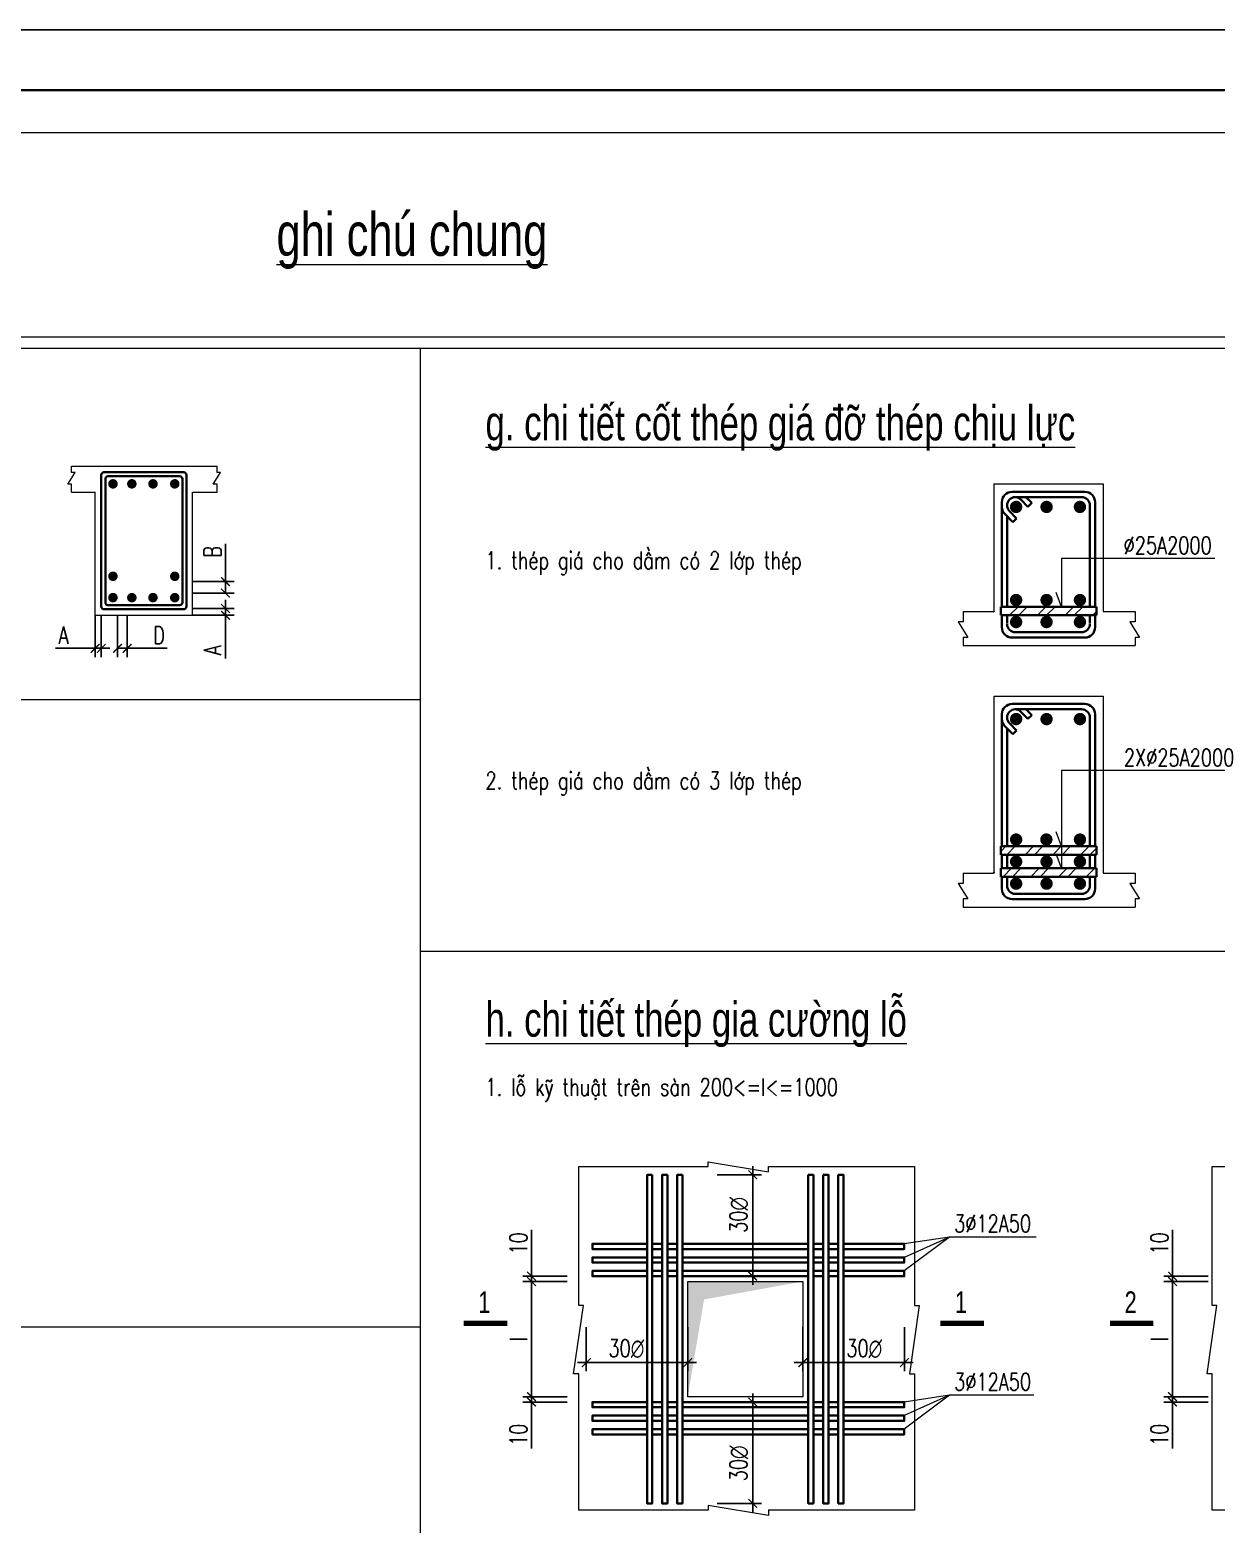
# Model space of a CAD drawing. Extents: x -1855204 to -1466800, y -1308584 to -996495.
# Drawn here: x -1677727 to -1664053, y -1034873 to -1017655 of the extents above; entities that cross this region are included whole.
import ezdxf
from ezdxf.enums import TextEntityAlignment as Align

# ---------------------------------------------------------------- set-up
doc = ezdxf.new("R2010")
doc.units = 0
doc.header["$LTSCALE"] = 150
doc.header["$PDMODE"] = 35
doc.layers.get('Defpoints').update_dxf_attribs({"lineweight": 18})
for name, color, linetype, lineweight in [('05.Text', 253, 'Continuous', 18), ('11.Khung bo', 32, 'Continuous', 50), ('12.Khung', 36, 'Continuous', 25), ('LS-DIM', 251, 'Continuous', 13), ('LS-HATCH', 147, 'Continuous', 9), ('LS-TEXT', 60, 'Continuous', 20), ('LS-THAY', 7, 'Continuous', 20), ('LS-THEP', 3, 'Continuous', 35)]:
    doc.layers.add(name, color=color, linetype=linetype, lineweight=lineweight)
doc.layers.add('DIM', color=1, linetype='Continuous')
doc.styles.add('KCVN-LEADER', font='vnromadi.shx', dxfattribs={"width": 0.7, "height": 4})
doc.styles.add('vnsimpli', font='vnsimli.shx', dxfattribs={"width": 0.75})
doc.dimstyles.new('D100(200)', dxfattribs={"dimtxt": 200, "dimasz": 100, "dimexe": 100, "dimexo": 0, "dimgap": 50, "dimtad": 1, "dimdec": 0, "dimdsep": 46, "dimtxsty": 'vnsimpli', "dimblk": 'ARCHTICK', "dimcen": 1, "dimdle": 100, "dimclrd": 256, "dimclre": 256, "dimclrt": 60, "dimadec": 0, "dimazin": 0, "dimtfac": 1, "dimtdec": 0, "dimtmove": 0, "dimatfit": 3, "dimfxl": 1, "dimarcsym": 0})
pattern_1 = [(45, (-655228.4, 2393702.96), (-159.803483, 159.803483), []), (45, (-655121.87, 2393702.96), (-159.803483, 159.803483), [])]

# ---------------------------------------------------------------- blocks, each defined once
blk = doc.blocks.new('_ArchTick')
at = {"layer": 'DIM', "color": 0, "const_width": 0.15}
blk.add_lwpolyline([(-0.5, -0.5), (0.5, 0.5)], dxfattribs=at)
blk = doc.blocks.new('*D57')
at = {"layer": 'Defpoints', "color": 0, "transparency": 16777216}
for p in [(-1676974, -1024400), (-1676904, -1024400), (-1676974, -1024781)]:
    blk.add_point(p, dxfattribs=at)
at = {"layer": 'LS-DIM', "lineweight": -2, "transparency": 16777216}
for p, q in [((-1676974, -1024400), (-1676974, -1024881)), ((-1676904, -1024400), (-1676904, -1024881)), ((-1676974, -1024781), (-1677431, -1024781)), ((-1676904, -1024781), (-1676974, -1024781)), ((-1676904, -1024781), (-1676804, -1024781))]:
    blk.add_line(p, q, dxfattribs=at)
at = {"layer": 'LS-DIM', "lineweight": -2, "transparency": 16777216, "xscale": 100, "yscale": 100, "zscale": 100}
blk.add_blockref('_ArchTick', (-1676974, -1024781), dxfattribs=at)
at = {"layer": 'LS-DIM', "lineweight": -2, "transparency": 16777216, "xscale": 100, "yscale": 100, "zscale": 100, "rotation": 180}
blk.add_blockref('_ArchTick', (-1676904, -1024781), dxfattribs=at)
at = {"layer": 'LS-DIM', "color": 60, "transparency": 16777216, "insert": (-1677338, -1024631), "char_height": 200, "attachment_point": 5, "style": 'vnsimpli'}
blk.add_mtext('A', dxfattribs=at)
blk = doc.blocks.new('*D62')
at = {"layer": 'Defpoints', "color": 0, "transparency": 16777216}
for p in [(-1675853, -1024012), (-1675853, -1024145), (-1675472, -1024145)]:
    blk.add_point(p, dxfattribs=at)
at = {"layer": 'LS-DIM', "lineweight": -2, "transparency": 16777216}
for p, q in [((-1675472, -1024012), (-1675472, -1023577)), ((-1675472, -1024145), (-1675472, -1023912)), ((-1675853, -1024012), (-1675372, -1024012)), ((-1675853, -1024145), (-1675372, -1024145))]:
    blk.add_line(p, q, dxfattribs=at)
at = {"layer": 'LS-DIM', "lineweight": -2, "transparency": 16777216, "xscale": 100, "yscale": 100, "zscale": 100}
for p, rotation in [((-1675472, -1024012), 90), ((-1675472, -1024145), 270)]:
    blk.add_blockref('_ArchTick', p, dxfattribs=dict(at, rotation=rotation))
at = {"layer": 'LS-DIM', "color": 60, "transparency": 16777216, "insert": (-1675622, -1023670), "char_height": 200, "attachment_point": 5, "rotation": 90, "style": 'vnsimpli'}
blk.add_mtext('B', dxfattribs=at)
blk = doc.blocks.new('*D63')
at = {"layer": 'Defpoints', "color": 0, "transparency": 16777216}
for p in [(-1675853, -1024322), (-1675853, -1024400), (-1675472, -1024400)]:
    blk.add_point(p, dxfattribs=at)
at = {"layer": 'LS-DIM', "lineweight": -2, "transparency": 16777216}
for p, q in [((-1675472, -1024322), (-1675472, -1024222)), ((-1675853, -1024322), (-1675372, -1024322)), ((-1675853, -1024400), (-1675372, -1024400)), ((-1675472, -1024322), (-1675472, -1024400)), ((-1675472, -1024400), (-1675472, -1024897))]:
    blk.add_line(p, q, dxfattribs=at)
at = {"layer": 'LS-DIM', "lineweight": -2, "transparency": 16777216, "xscale": 100, "yscale": 100, "zscale": 100}
for p, rotation in [((-1675472, -1024322), 270), ((-1675472, -1024400), 90)]:
    blk.add_blockref('_ArchTick', p, dxfattribs=dict(at, rotation=rotation))
at = {"layer": 'LS-DIM', "color": 60, "transparency": 16777216, "insert": (-1675622, -1024804), "char_height": 200, "attachment_point": 5, "rotation": 90, "style": 'vnsimpli'}
blk.add_mtext('A', dxfattribs=at)
blk = doc.blocks.new('*D64')
at = {"layer": 'Defpoints', "color": 0, "transparency": 16777216}
for p in [(-1676716, -1024400), (-1676606, -1024400), (-1676716, -1024781)]:
    blk.add_point(p, dxfattribs=at)
at = {"layer": 'LS-DIM', "lineweight": -2, "transparency": 16777216}
for p, q in [((-1676716, -1024400), (-1676716, -1024881)), ((-1676606, -1024400), (-1676606, -1024881)), ((-1676716, -1024781), (-1676506, -1024781)), ((-1676606, -1024781), (-1676144, -1024781))]:
    blk.add_line(p, q, dxfattribs=at)
at = {"layer": 'LS-DIM', "lineweight": -2, "transparency": 16777216, "xscale": 100, "yscale": 100, "zscale": 100, "rotation": 180}
blk.add_blockref('_ArchTick', (-1676716, -1024781), dxfattribs=at)
at = {"layer": 'LS-DIM', "lineweight": -2, "transparency": 16777216, "xscale": 100, "yscale": 100, "zscale": 100}
blk.add_blockref('_ArchTick', (-1676606, -1024781), dxfattribs=at)
at = {"layer": 'LS-DIM', "color": 60, "transparency": 16777216, "insert": (-1676237, -1024631), "char_height": 200, "attachment_point": 5, "style": 'vnsimpli'}
blk.add_mtext('D', dxfattribs=at)
blk = doc.blocks.new('*D84')
at = {"layer": 'Defpoints', "color": 0, "transparency": 16777216}
for p in [(-1668816, -1032603), (-1667647, -1032603), (-1668816, -1033012)]:
    blk.add_point(p, dxfattribs=at)
at = {"layer": 'LS-DIM', "lineweight": -2, "transparency": 16777216}
for p, q in [((-1668816, -1032603), (-1668816, -1033112)), ((-1667647, -1032603), (-1667647, -1033112)), ((-1667547, -1033012), (-1668916, -1033012))]:
    blk.add_line(p, q, dxfattribs=at)
at = {"layer": 'LS-DIM', "lineweight": -2, "transparency": 16777216, "xscale": 100, "yscale": 100, "zscale": 100, "rotation": 180}
blk.add_blockref('_ArchTick', (-1668816, -1033012), dxfattribs=at)
at = {"layer": 'LS-DIM', "lineweight": -2, "transparency": 16777216, "xscale": 100, "yscale": 100, "zscale": 100}
blk.add_blockref('_ArchTick', (-1667647, -1033012), dxfattribs=at)
at = {"layer": 'LS-DIM', "color": 60, "transparency": 16777216, "insert": (-1668109, -1032853), "char_height": 200, "attachment_point": 5, "style": 'vnsimpli'}
blk.add_mtext('30{\\fSymbol|b0|i0|c2|p17;Æ}', dxfattribs=at)
blk = doc.blocks.new('*D88')
at = {"layer": 'Defpoints', "color": 0, "transparency": 16777216}
for p in [(-1671313, -1032603), (-1670144, -1032603), (-1670144, -1033012)]:
    blk.add_point(p, dxfattribs=at)
at = {"layer": 'LS-DIM', "lineweight": -2, "transparency": 16777216}
for p, q in [((-1671313, -1032603), (-1671313, -1033112)), ((-1670144, -1032603), (-1670144, -1033112)), ((-1671413, -1033012), (-1670044, -1033012))]:
    blk.add_line(p, q, dxfattribs=at)
at = {"layer": 'LS-DIM', "lineweight": -2, "transparency": 16777216, "xscale": 100, "yscale": 100, "zscale": 100, "rotation": 180}
blk.add_blockref('_ArchTick', (-1671313, -1033012), dxfattribs=at)
at = {"layer": 'LS-DIM', "lineweight": -2, "transparency": 16777216, "xscale": 100, "yscale": 100, "zscale": 100}
blk.add_blockref('_ArchTick', (-1670144, -1033012), dxfattribs=at)
at = {"layer": 'LS-DIM', "color": 60, "transparency": 16777216, "insert": (-1670851, -1032853), "char_height": 200, "attachment_point": 5, "style": 'vnsimpli'}
blk.add_mtext('30{\\fSymbol|b0|i0|c2|p17;Æ}', dxfattribs=at)
blk = doc.blocks.new('*D89')
at = {"layer": 'Defpoints', "color": 0, "transparency": 16777216}
for p in [(-1671944, -1032077), (-1671535, -1032077), (-1671535, -1033405)]:
    blk.add_point(p, dxfattribs=at)
at = {"layer": 'LS-DIM', "lineweight": -2, "transparency": 16777216}
for p, q in [((-1671944, -1033505), (-1671944, -1031977)), ((-1671535, -1032077), (-1672044, -1032077)), ((-1671535, -1033405), (-1672044, -1033405))]:
    blk.add_line(p, q, dxfattribs=at)
at = {"layer": 'LS-DIM', "lineweight": -2, "transparency": 16777216, "xscale": 100, "yscale": 100, "zscale": 100}
for p, rotation in [((-1671944, -1032077), 90), ((-1671944, -1033405), 270)]:
    blk.add_blockref('_ArchTick', p, dxfattribs=dict(at, rotation=rotation))
at = {"layer": 'LS-DIM', "color": 60, "transparency": 16777216, "insert": (-1672094, -1032741), "char_height": 200, "attachment_point": 5, "rotation": 90, "style": 'vnsimpli'}
blk.add_mtext('l', dxfattribs=at)
blk = doc.blocks.new('*D90')
at = {"layer": 'Defpoints', "color": 0, "transparency": 16777216}
for p in [(-1671945, -1033405), (-1671535, -1033405), (-1671535, -1033466)]:
    blk.add_point(p, dxfattribs=at)
at = {"layer": 'LS-DIM', "lineweight": -2, "transparency": 16777216}
for p, q in [((-1671535, -1033405), (-1672045, -1033405)), ((-1671945, -1033405), (-1671945, -1033305)), ((-1671945, -1033405), (-1671945, -1033466)), ((-1671535, -1033466), (-1672045, -1033466)), ((-1671945, -1033466), (-1671945, -1034001))]:
    blk.add_line(p, q, dxfattribs=at)
at = {"layer": 'LS-DIM', "lineweight": -2, "transparency": 16777216, "xscale": 100, "yscale": 100, "zscale": 100}
for p, rotation in [((-1671945, -1033405), 270), ((-1671945, -1033466), 90)]:
    blk.add_blockref('_ArchTick', p, dxfattribs=dict(at, rotation=rotation))
at = {"layer": 'LS-DIM', "color": 60, "transparency": 16777216, "insert": (-1672095, -1033844), "char_height": 200, "attachment_point": 5, "rotation": 90, "style": 'vnsimpli'}
blk.add_mtext('10', dxfattribs=at)
blk = doc.blocks.new('*D91')
at = {"layer": 'Defpoints', "color": 0, "transparency": 16777216}
for p in [(-1669803, -1030848), (-1669803, -1032016), (-1669394, -1032016)]:
    blk.add_point(p, dxfattribs=at)
at = {"layer": 'LS-DIM', "lineweight": -2, "transparency": 16777216}
for p, q in [((-1669394, -1030748), (-1669394, -1032116)), ((-1669803, -1030848), (-1669294, -1030848)), ((-1669803, -1032016), (-1669294, -1032016))]:
    blk.add_line(p, q, dxfattribs=at)
at = {"layer": 'LS-DIM', "lineweight": -2, "transparency": 16777216, "xscale": 100, "yscale": 100, "zscale": 100}
for p, rotation in [((-1669394, -1030848), 90), ((-1669394, -1032016), 270)]:
    blk.add_blockref('_ArchTick', p, dxfattribs=dict(at, rotation=rotation))
at = {"layer": 'LS-DIM', "color": 60, "transparency": 16777216, "insert": (-1669553, -1031310), "char_height": 200, "attachment_point": 5, "rotation": 90, "style": 'vnsimpli'}
blk.add_mtext('30{\\fSymbol|b0|i0|c2|p17;Æ}', dxfattribs=at)
blk = doc.blocks.new('*D92')
at = {"layer": 'Defpoints', "color": 0, "transparency": 16777216}
for p in [(-1669803, -1033466), (-1669394, -1033466), (-1669803, -1034634)]:
    blk.add_point(p, dxfattribs=at)
at = {"layer": 'LS-DIM', "lineweight": -2, "transparency": 16777216}
for p, q in [((-1669394, -1034734), (-1669394, -1033366)), ((-1669803, -1033466), (-1669294, -1033466)), ((-1669803, -1034634), (-1669294, -1034634))]:
    blk.add_line(p, q, dxfattribs=at)
at = {"layer": 'LS-DIM', "lineweight": -2, "transparency": 16777216, "xscale": 100, "yscale": 100, "zscale": 100}
for p, rotation in [((-1669394, -1033466), 90), ((-1669394, -1034634), 270)]:
    blk.add_blockref('_ArchTick', p, dxfattribs=dict(at, rotation=rotation))
at = {"layer": 'LS-DIM', "color": 60, "transparency": 16777216, "insert": (-1669553, -1034173), "char_height": 200, "attachment_point": 5, "rotation": 90, "style": 'vnsimpli'}
blk.add_mtext('30{\\fSymbol|b0|i0|c2|p17;Æ}', dxfattribs=at)
blk = doc.blocks.new('*D113')
at = {"layer": 'Defpoints', "color": 0, "transparency": 16777216}
for p in [(-1671535, -1032016), (-1671945, -1032077), (-1671535, -1032077)]:
    blk.add_point(p, dxfattribs=at)
at = {"layer": 'LS-DIM', "lineweight": -2, "transparency": 16777216}
for p, q in [((-1671945, -1032016), (-1671945, -1031481)), ((-1671535, -1032016), (-1672045, -1032016)), ((-1671945, -1032077), (-1671945, -1032016)), ((-1671535, -1032077), (-1672045, -1032077)), ((-1671945, -1032077), (-1671945, -1032177))]:
    blk.add_line(p, q, dxfattribs=at)
at = {"layer": 'LS-DIM', "lineweight": -2, "transparency": 16777216, "xscale": 100, "yscale": 100, "zscale": 100}
for p, rotation in [((-1671945, -1032016), 270), ((-1671945, -1032077), 90)]:
    blk.add_blockref('_ArchTick', p, dxfattribs=dict(at, rotation=rotation))
at = {"layer": 'LS-DIM', "color": 60, "transparency": 16777216, "insert": (-1672095, -1031638), "char_height": 200, "attachment_point": 5, "rotation": 90, "style": 'vnsimpli'}
blk.add_mtext('10', dxfattribs=at)
blk = doc.blocks.new('*D114')
at = {"layer": 'Defpoints', "color": 0, "transparency": 16777216}
for p in [(-1664555, -1032077), (-1664146, -1032077), (-1664146, -1033405)]:
    blk.add_point(p, dxfattribs=at)
at = {"layer": 'LS-DIM', "lineweight": -2, "transparency": 16777216}
for p, q in [((-1664555, -1033505), (-1664555, -1031977)), ((-1664146, -1032077), (-1664655, -1032077)), ((-1664146, -1033405), (-1664655, -1033405))]:
    blk.add_line(p, q, dxfattribs=at)
at = {"layer": 'LS-DIM', "lineweight": -2, "transparency": 16777216, "xscale": 100, "yscale": 100, "zscale": 100}
for p, rotation in [((-1664555, -1032077), 90), ((-1664555, -1033405), 270)]:
    blk.add_blockref('_ArchTick', p, dxfattribs=dict(at, rotation=rotation))
at = {"layer": 'LS-DIM', "color": 60, "transparency": 16777216, "insert": (-1664705, -1032741), "char_height": 200, "attachment_point": 5, "rotation": 90, "style": 'vnsimpli'}
blk.add_mtext('l', dxfattribs=at)
blk = doc.blocks.new('*D115')
at = {"layer": 'Defpoints', "color": 0, "transparency": 16777216}
for p in [(-1664556, -1033405), (-1664146, -1033405), (-1664146, -1033466)]:
    blk.add_point(p, dxfattribs=at)
at = {"layer": 'LS-DIM', "lineweight": -2, "transparency": 16777216}
for p, q in [((-1664146, -1033405), (-1664656, -1033405)), ((-1664556, -1033405), (-1664556, -1033305)), ((-1664556, -1033405), (-1664556, -1033466)), ((-1664146, -1033466), (-1664656, -1033466)), ((-1664556, -1033466), (-1664556, -1034001))]:
    blk.add_line(p, q, dxfattribs=at)
at = {"layer": 'LS-DIM', "lineweight": -2, "transparency": 16777216, "xscale": 100, "yscale": 100, "zscale": 100}
for p, rotation in [((-1664556, -1033405), 270), ((-1664556, -1033466), 90)]:
    blk.add_blockref('_ArchTick', p, dxfattribs=dict(at, rotation=rotation))
at = {"layer": 'LS-DIM', "color": 60, "transparency": 16777216, "insert": (-1664706, -1033844), "char_height": 200, "attachment_point": 5, "rotation": 90, "style": 'vnsimpli'}
blk.add_mtext('10', dxfattribs=at)
blk = doc.blocks.new('*D116')
at = {"layer": 'Defpoints', "color": 0, "transparency": 16777216}
for p in [(-1664146, -1032016), (-1664556, -1032077), (-1664146, -1032077)]:
    blk.add_point(p, dxfattribs=at)
at = {"layer": 'LS-DIM', "lineweight": -2, "transparency": 16777216}
for p, q in [((-1664556, -1032016), (-1664556, -1031481)), ((-1664146, -1032016), (-1664656, -1032016)), ((-1664556, -1032077), (-1664556, -1032016)), ((-1664146, -1032077), (-1664656, -1032077)), ((-1664556, -1032077), (-1664556, -1032177))]:
    blk.add_line(p, q, dxfattribs=at)
at = {"layer": 'LS-DIM', "lineweight": -2, "transparency": 16777216, "xscale": 100, "yscale": 100, "zscale": 100}
for p, rotation in [((-1664556, -1032016), 270), ((-1664556, -1032077), 90)]:
    blk.add_blockref('_ArchTick', p, dxfattribs=dict(at, rotation=rotation))
at = {"layer": 'LS-DIM', "color": 60, "transparency": 16777216, "insert": (-1664706, -1031638), "char_height": 200, "attachment_point": 5, "rotation": 90, "style": 'vnsimpli'}
blk.add_mtext('10', dxfattribs=at)
blk = doc.blocks.new('100')
at = {"layer": '11.Khung bo', "const_width": 26.7}
blk.add_lwpolyline([(1860913, -945240), (1860913, -916940), (1896063, -916940), (1896063, -945240)], close=True, dxfattribs=at)
at = {"layer": '12.Khung', "color": 1}
blk.add_lwpolyline([(1901579, -945940), (1901579, -916240), (1859580, -916240), (1859580, -945940)], close=True, dxfattribs=at)

msp = doc.modelspace()

# ---------------------------------------------------------------- hatches: boundary and pattern name
at = {"layer": 'LS-HATCH'}
h = msp.add_hatch(dxfattribs=at)
h.set_pattern_fill('ANSI32', color=256, scale=23.726641, style=0)
h.set_pattern_definition([(45, (-655228.4, 2393446.69), (-159.803483, 159.803483), []), (45, (-655121.87, 2393446.69), (-159.803483, 159.803483), [])])
h.paths.add_polyline_path([(-1665432.1, -1024398.8), (-1665432.1, -1024301.7), (-1666536.4, -1024301.7), (-1666536.4, -1024398.8)])
h = msp.add_hatch(dxfattribs=at)
h.set_pattern_fill('ANSI32', color=256, scale=23.726641, style=0)
h.set_pattern_definition(pattern_1)
h.paths.add_polyline_path([(-1665432.1, -1027159.2), (-1665432.1, -1027062.1), (-1666536.4, -1027062.1), (-1666536.4, -1027159.2)])
h = msp.add_hatch(dxfattribs=at)
h.set_pattern_fill('ANSI32', color=256, scale=23.726641, style=0)
h.set_pattern_definition(pattern_1)
h.paths.add_polyline_path([(-1665432.1, -1027413.1), (-1665432.1, -1027316), (-1666536.4, -1027316), (-1666536.4, -1027413.1)])

# ---------------------------------------------------------------- linework, layer by layer
at = {"layer": 'LS-DIM'}
for p, q in [((-1664066.3, -1023746.1), (-1665835.5, -1023746.1)), ((-1665835.5, -1023746.1), (-1665835.5, -1024301.7)), ((-1663735.1, -1026190.7), (-1665835.5, -1026190.7)), ((-1665835.5, -1026190.7), (-1665835.5, -1027316)), ((-1667126.4, -1031564.8), (-1667647.4, -1031955.5)), ((-1667126.4, -1031564.8), (-1667647.4, -1031798.9)), ((-1667126.4, -1031564.8), (-1667647.4, -1031642.3)), ((-1667126.4, -1033388.4), (-1667647.4, -1033465.9)), ((-1667126.4, -1033388.4), (-1667647.4, -1033779.1)), ((-1667126.4, -1033388.4), (-1667647.4, -1033622.5))]:
    msp.add_line(p, q, dxfattribs=at)
at = {"layer": 'LS-DIM', "linetype": 'ByBlock'}
for p, q in [((-1665835.5, -1024301.7), (-1665897.6, -1024136.6)), ((-1665835.5, -1027062.1), (-1665897.6, -1026897)), ((-1665835.5, -1027316), (-1665897.6, -1027150.8))]:
    msp.add_line(p, q, dxfattribs=at)
at = {"layer": 'LS-DIM'}
for points in [[(-1677245.8, -1022982), (-1677245.8, -1022890.9), (-1677291.2, -1022890.9), (-1677204.7, -1022753.6), (-1677245.8, -1022753.6), (-1677245.8, -1022682.3)], [(-1675569.5, -1022982), (-1675569.5, -1022890.9), (-1675614.9, -1022890.9), (-1675528.5, -1022753.6), (-1675569.5, -1022753.6), (-1675569.5, -1022682.3)], [(-1666968.7, -1024357.4), (-1666968.7, -1024476), (-1667027.8, -1024476), (-1666915.2, -1024654.9), (-1666968.7, -1024654.9), (-1666968.7, -1024747.8)], [(-1664987.9, -1024357.4), (-1664987.9, -1024476), (-1665047.1, -1024476), (-1664934.5, -1024654.9), (-1664987.9, -1024654.9), (-1664987.9, -1024747.8)], [(-1666968.7, -1027371.7), (-1666968.7, -1027490.3), (-1667027.8, -1027490.3), (-1666915.2, -1027669.1), (-1666968.7, -1027669.1), (-1666968.7, -1027762)], [(-1664987.9, -1027371.7), (-1664987.9, -1027490.3), (-1665047.1, -1027490.3), (-1664934.5, -1027669.1), (-1664987.9, -1027669.1), (-1664987.9, -1027762)], [(-1666129.1, -1031564.8), (-1667126.4, -1031564.8)], [(-1666155.7, -1033388.4), (-1667126.4, -1033388.4)]]:
    msp.add_lwpolyline(points, dxfattribs=at)
for points in [[(-1667528.9, -1030753.2), (-1667528.9, -1032354.1), (-1667475.5, -1032354.1), (-1667588.1, -1033142.7), (-1667528.9, -1033142.7), (-1667528.9, -1034713.5), (-1669210.9, -1034713.5), (-1669210.9, -1034772.7), (-1669907.5, -1034660.1), (-1669907.5, -1034713.5), (-1671400.5, -1034713.5), (-1671400.5, -1033142.7), (-1671459.6, -1033142.7), (-1671347.1, -1032354.1), (-1671400.5, -1032354.1), (-1671400.5, -1030753.2), (-1669907.5, -1030753.2), (-1669907.5, -1030699.8), (-1669210.9, -1030812.4), (-1669210.9, -1030753.2)], [(-1660034.8, -1030753.2), (-1660034.8, -1032354.1), (-1659981.3, -1032354.1), (-1660093.9, -1033142.7), (-1660034.8, -1033142.7), (-1660034.8, -1034713.5), (-1661777.3, -1034713.5), (-1661777.3, -1034772.7), (-1662473.8, -1034660.1), (-1662473.8, -1034713.5), (-1664097.8, -1034713.5), (-1664097.8, -1033142.7), (-1664156.9, -1033142.7), (-1664044.3, -1032354.1), (-1664097.8, -1032354.1), (-1664097.8, -1030753.2), (-1662473.8, -1030753.2), (-1662473.8, -1030699.8), (-1661777.3, -1030812.4), (-1661777.3, -1030753.2)]]:
    msp.add_lwpolyline(points, close=True, dxfattribs=at)
msp.add_solid([(-1670144.3, -1033405.4), (-1669955.2, -1032283.8), (-1670144.3, -1032076.9), (-1668815.8, -1032076.9)], dxfattribs=at)
at = {"layer": 'LS-TEXT', "const_width": 60}
for points in [[(-1672224.9, -1032559.3), (-1672725.3, -1032559.3)], [(-1666730.3, -1032559.3), (-1667230.7, -1032559.3)], [(-1664774.9, -1032559.3), (-1665275.4, -1032559.3)]]:
    msp.add_lwpolyline(points, dxfattribs=at)
at = {"layer": 'LS-THAY'}
for p, q in [((-1689670.4, -1021191.2), (-1656781, -1021191.2)), ((-1689670.4, -1021321.3), (-1656781, -1021321.3)), ((-1673225.7, -1046205.7), (-1673225.7, -1021321.3)), ((-1677245.8, -1022682.3), (-1675569.5, -1022682.3)), ((-1666614.4, -1022886.9), (-1665356.7, -1022886.9)), ((-1666614.4, -1022886.9), (-1666614.4, -1024351.5)), ((-1665356.7, -1022886.9), (-1665356.7, -1024357.4)), ((-1677245.8, -1022982), (-1676973.6, -1022982)), ((-1676973.6, -1024400.4), (-1676973.6, -1022982)), ((-1675852.7, -1022982), (-1675569.5, -1022982)), ((-1675852.7, -1024400.4), (-1675852.7, -1022982)), ((-1676973.6, -1024400.4), (-1675852.7, -1024400.4)), ((-1666968.7, -1024357.4), (-1666620.3, -1024357.4)), ((-1665356.7, -1024357.4), (-1664987.9, -1024357.4)), ((-1666968.7, -1024747.8), (-1664987.9, -1024747.8)), ((-1666614.4, -1025331.5), (-1665356.7, -1025331.5)), ((-1666614.4, -1025331.5), (-1666614.4, -1027365.7)), ((-1665356.7, -1025331.5), (-1665356.7, -1027371.7)), ((-1689670.4, -1025371.1), (-1673225.7, -1025371.1)), ((-1666968.7, -1027371.7), (-1666620.3, -1027371.7)), ((-1665356.7, -1027371.7), (-1664987.9, -1027371.7)), ((-1666968.7, -1027762), (-1664987.9, -1027762)), ((-1673225.7, -1028270.3), (-1656781, -1028270.3)), ((-1689670.4, -1032599.5), (-1673225.7, -1032599.5))]:
    msp.add_line(p, q, dxfattribs=at)
for points in [[(-1689670.4, -1018838.5), (-1656781, -1018838.5), (-1656781, -1046205.7), (-1689670.4, -1046205.7)], [(-1670144.3, -1032076.9), (-1668815.8, -1032076.9), (-1668815.8, -1033405.4), (-1670144.3, -1033405.4)]]:
    msp.add_lwpolyline(points, close=True, dxfattribs=at)
at = {"layer": 'LS-THEP'}
for p, q in [((-1666523.5, -1023096.4), (-1666523.5, -1023149)), ((-1666523.5, -1023096.4), (-1666523.5, -1024301.7)), ((-1665566.2, -1022977.8), (-1666404.8, -1022977.8)), ((-1665603.4, -1023038.7), (-1666371.6, -1023038.7)), ((-1666222, -1023149), (-1666304.5, -1023066.5)), ((-1666178.9, -1023106), (-1666246.2, -1023038.7)), ((-1665447.6, -1024301.7), (-1665447.6, -1023096.4)), ((-1666395.3, -1023326.3), (-1666488.7, -1023232.9)), ((-1666462.6, -1023259), (-1666462.6, -1024301.7)), ((-1666352.2, -1023283.2), (-1666434.8, -1023200.7)), ((-1666178.9, -1023106), (-1666222, -1023149)), ((-1665508.5, -1024301.7), (-1665508.5, -1023133.6)), ((-1666395.3, -1023326.3), (-1666352.2, -1023283.2)), ((-1666536.4, -1024398.8), (-1666536.4, -1024301.7)), ((-1666536.4, -1024301.7), (-1665432.1, -1024301.7)), ((-1666523.5, -1024242.7), (-1666523.5, -1024284.4)), ((-1666462.6, -1024248.7), (-1666462.6, -1024253.3)), ((-1665508.5, -1024253.3), (-1665508.5, -1024248.7)), ((-1665432.1, -1024301.7), (-1665432.1, -1024398.8)), ((-1666536.4, -1024398.8), (-1665432.1, -1024398.8)), ((-1666523.5, -1024398.8), (-1666523.5, -1024496.5)), ((-1666462.6, -1024398.8), (-1666462.6, -1024496.5)), ((-1665508.5, -1024496.5), (-1665508.5, -1024398.8)), ((-1665447.6, -1024496.5), (-1665447.6, -1024398.8)), ((-1666523.5, -1024496.5), (-1666523.5, -1024538.2)), ((-1666462.6, -1024502.6), (-1666462.6, -1024507.1)), ((-1666367.7, -1024596), (-1665603.4, -1024596)), ((-1665508.5, -1024507.1), (-1665508.5, -1024502.6)), ((-1665447.6, -1024538.2), (-1665447.6, -1024496.5)), ((-1666404.8, -1024656.9), (-1665566.2, -1024656.9)), ((-1665566.2, -1025422.4), (-1666404.8, -1025422.4)), ((-1665603.4, -1025483.3), (-1666371.6, -1025483.3)), ((-1666178.9, -1025550.6), (-1666246.2, -1025483.3)), ((-1666523.5, -1025541), (-1666523.5, -1027062.1)), ((-1666523.5, -1025541), (-1666523.5, -1025593.6)), ((-1666395.3, -1025770.9), (-1666488.7, -1025677.5)), ((-1666352.2, -1025727.9), (-1666434.8, -1025645.3)), ((-1666222, -1025593.6), (-1666304.5, -1025511.1)), ((-1666178.9, -1025550.6), (-1666222, -1025593.6)), ((-1665508.5, -1027062.1), (-1665508.5, -1025578.2)), ((-1665447.6, -1027062.1), (-1665447.6, -1025541)), ((-1666462.6, -1025703.6), (-1666462.6, -1027062.1)), ((-1666395.3, -1025770.9), (-1666352.2, -1025727.9)), ((-1666523.5, -1027003.1), (-1666523.5, -1027044.8)), ((-1666462.6, -1027009.1), (-1666462.6, -1027013.7)), ((-1665508.5, -1027013.7), (-1665508.5, -1027009.1)), ((-1666536.4, -1027062.1), (-1665432.1, -1027062.1)), ((-1666536.4, -1027159.2), (-1666536.4, -1027062.1)), ((-1666536.4, -1027159.2), (-1665432.1, -1027159.2)), ((-1666523.5, -1027159.2), (-1666523.5, -1027316)), ((-1666462.6, -1027159.2), (-1666462.6, -1027316)), ((-1665508.5, -1027316), (-1665508.5, -1027159.2)), ((-1665447.6, -1027316), (-1665447.6, -1027159.2)), ((-1665432.1, -1027062.1), (-1665432.1, -1027159.2)), ((-1666536.4, -1027316), (-1665432.1, -1027316)), ((-1666536.4, -1027413.1), (-1666536.4, -1027316)), ((-1666523.5, -1027256.9), (-1666523.5, -1027298.6)), ((-1666462.6, -1027263), (-1666462.6, -1027267.5)), ((-1665508.5, -1027267.5), (-1665508.5, -1027263)), ((-1665432.1, -1027316), (-1665432.1, -1027413.1)), ((-1666536.4, -1027413.1), (-1665432.1, -1027413.1)), ((-1666523.5, -1027413.1), (-1666523.5, -1027510.8)), ((-1666523.5, -1027510.8), (-1666523.5, -1027552.5)), ((-1666462.6, -1027413.1), (-1666462.6, -1027510.8)), ((-1666462.6, -1027516.9), (-1666462.6, -1027521.4)), ((-1665508.5, -1027510.8), (-1665508.5, -1027413.1)), ((-1665508.5, -1027521.4), (-1665508.5, -1027516.9)), ((-1665447.6, -1027510.8), (-1665447.6, -1027413.1)), ((-1665447.6, -1027552.5), (-1665447.6, -1027510.8)), ((-1666404.8, -1027671.1), (-1665566.2, -1027671.1)), ((-1666367.7, -1027610.3), (-1665603.4, -1027610.3))]:
    msp.add_line(p, q, dxfattribs=at)
for points in [[(-1676903.8, -1022782.9), (-1676903.8, -1024299.8, 0.4142136), (-1676873, -1024330.6), (-1675953.4, -1024330.6, 0.4142136), (-1675922.5, -1024299.8), (-1675922.5, -1022782.9, 0.4142136), (-1675953.4, -1022752.1), (-1676873, -1022752.1, 0.4142136)], [(-1675969.3, -1022829.3, 0.4142136), (-1675999.8, -1022798.8), (-1676826.5, -1022798.8, 0.4142136), (-1676857.1, -1022829.3), (-1676857.1, -1024253.3, 0.4142136), (-1676826.5, -1024283.9), (-1675999.8, -1024283.9, 0.4142136), (-1675969.3, -1024253.3)]]:
    msp.add_lwpolyline(points, format="xyb", close=True, dxfattribs=at)
at = {"layer": 'LS-THEP', "color": 3}
for points, const_width in [([(-1676742, -1022885.7, 1), (-1676796.7, -1022885.7, 1)], 54.7), ([(-1676524.3, -1022885.7, 1), (-1676579, -1022885.7, 1)], 54.7), ([(-1676280.9, -1022885.7, 1), (-1676335.6, -1022885.7, 1)], 54.7), ([(-1676084.3, -1022885.7, -1), (-1676029.6, -1022885.7, -1)], 54.7), ([(-1666393.9, -1023151.8, -1), (-1666322.7, -1023151.8, -1)], 71.2), ([(-1666043, -1023151.8, -1), (-1665971.9, -1023151.8, -1)], 71.2), ([(-1665658.2, -1023151.8, -1), (-1665587.1, -1023151.8, -1)], 71.2), ([(-1676742, -1023951.1, -1), (-1676796.7, -1023951.1, -1)], 54.7), ([(-1676084.3, -1023951.1, 1), (-1676029.6, -1023951.1, 1)], 54.7), ([(-1676742, -1024197, -1), (-1676796.7, -1024197, -1)], 54.7), ([(-1676524.3, -1024197, -1), (-1676579, -1024197, -1)], 54.7), ([(-1676280.9, -1024197, -1), (-1676335.6, -1024197, -1)], 54.7), ([(-1676084.3, -1024197, 1), (-1676029.6, -1024197, 1)], 54.7), ([(-1666393.9, -1024224.4, 1), (-1666322.7, -1024224.4, 1)], 71.2), ([(-1666043, -1024224.4, 1), (-1665971.9, -1024224.4, 1)], 71.2), ([(-1665658.2, -1024224.4, 1), (-1665587.1, -1024224.4, 1)], 71.2), ([(-1666393.9, -1024478.3, 1), (-1666322.7, -1024478.3, 1)], 71.2), ([(-1666043, -1024478.3, 1), (-1665971.9, -1024478.3, 1)], 71.2), ([(-1665658.2, -1024478.3, 1), (-1665587.1, -1024478.3, 1)], 71.2), ([(-1666393.9, -1025596.5, -1), (-1666322.7, -1025596.5, -1)], 71.2), ([(-1666043, -1025596.5, -1), (-1665971.9, -1025596.5, -1)], 71.2), ([(-1665658.2, -1025596.5, -1), (-1665587.1, -1025596.5, -1)], 71.2), ([(-1666393.9, -1026984.8, 1), (-1666322.7, -1026984.8, 1)], 71.2), ([(-1666045.3, -1026984.8, 1), (-1665974.1, -1026984.8, 1)], 71.2), ([(-1665658.2, -1026984.8, 1), (-1665587.1, -1026984.8, 1)], 71.2), ([(-1666393.9, -1027238.7, 1), (-1666322.7, -1027238.7, 1)], 71.2), ([(-1666043, -1027238.7, 1), (-1665971.9, -1027238.7, 1)], 71.2), ([(-1665658.2, -1027238.7, 1), (-1665587.1, -1027238.7, 1)], 71.2), ([(-1666393.9, -1027492.6, 1), (-1666322.7, -1027492.6, 1)], 71.2), ([(-1666043, -1027492.6, 1), (-1665971.9, -1027492.6, 1)], 71.2), ([(-1665658.2, -1027492.6, 1), (-1665587.1, -1027492.6, 1)], 71.2)]:
    msp.add_lwpolyline(points, format="xyb", close=True, dxfattribs=dict(at, const_width=const_width))
for points in [[(-1670552, -1030848), (-1670612.9, -1030848), (-1670612.9, -1034634.3), (-1670552, -1034634.3)], [(-1670378.4, -1030848), (-1670439.3, -1030848), (-1670439.3, -1034634.3), (-1670378.4, -1034634.3)], [(-1670204.8, -1030848), (-1670265.7, -1030848), (-1670265.7, -1034634.3), (-1670204.8, -1034634.3)], [(-1668755.3, -1030848), (-1668694.4, -1030848), (-1668694.4, -1034634.3), (-1668755.3, -1034634.3)], [(-1668581.7, -1030848), (-1668520.8, -1030848), (-1668520.8, -1034634.3), (-1668581.7, -1034634.3)], [(-1668408.1, -1030848), (-1668347.2, -1030848), (-1668347.2, -1034634.3), (-1668408.1, -1034634.3)]]:
    msp.add_lwpolyline(points, close=True, dxfattribs=at)
for points in [[(-1670612.9, -1031703.2), (-1671242.3, -1031703.2), (-1671242.3, -1031642.3), (-1670612.9, -1031642.3)], [(-1670552, -1031642.3), (-1670439.3, -1031642.3)], [(-1670439.3, -1031703.2), (-1670552, -1031703.2)], [(-1670378.4, -1031642.3), (-1670265.7, -1031642.3)], [(-1670265.7, -1031703.2), (-1670378.4, -1031703.2)], [(-1670204.8, -1031642.3), (-1668755.3, -1031642.3)], [(-1668755.3, -1031703.2), (-1670204.8, -1031703.2)], [(-1668694.4, -1031642.3), (-1668581.7, -1031642.3)], [(-1668581.7, -1031703.2), (-1668694.4, -1031703.2)], [(-1668520.8, -1031642.3), (-1668408.1, -1031642.3)], [(-1668408.1, -1031703.2), (-1668520.8, -1031703.2)], [(-1668347.2, -1031642.3), (-1667647.4, -1031642.3), (-1667647.4, -1031703.2), (-1668347.2, -1031703.2)], [(-1670612.9, -1031859.8), (-1671242.3, -1031859.8), (-1671242.3, -1031798.9), (-1670612.9, -1031798.9)], [(-1670552, -1031798.9), (-1670439.3, -1031798.9)], [(-1670439.3, -1031859.8), (-1670552, -1031859.8)], [(-1670378.4, -1031798.9), (-1670265.7, -1031798.9)], [(-1670265.7, -1031859.8), (-1670378.4, -1031859.8)], [(-1670204.8, -1031798.9), (-1668755.3, -1031798.9)], [(-1668755.3, -1031859.8), (-1670204.8, -1031859.8)], [(-1668694.4, -1031798.9), (-1668581.7, -1031798.9)], [(-1668581.7, -1031859.8), (-1668694.4, -1031859.8)], [(-1668520.8, -1031798.9), (-1668408.1, -1031798.9)], [(-1668408.1, -1031859.8), (-1668520.8, -1031859.8)], [(-1668347.2, -1031798.9), (-1667647.4, -1031798.9), (-1667647.4, -1031859.8), (-1668347.2, -1031859.8)], [(-1670612.9, -1032016.4), (-1671242.3, -1032016.4), (-1671242.3, -1031955.5), (-1670612.9, -1031955.5)], [(-1670552, -1031955.5), (-1670439.3, -1031955.5)], [(-1670439.3, -1032016.4), (-1670552, -1032016.4)], [(-1670378.4, -1031955.5), (-1670265.7, -1031955.5)], [(-1670265.7, -1032016.4), (-1670378.4, -1032016.4)], [(-1670204.8, -1031955.5), (-1668755.3, -1031955.5)], [(-1668755.3, -1032016.4), (-1670204.8, -1032016.4)], [(-1668694.4, -1031955.5), (-1668581.7, -1031955.5)], [(-1668581.7, -1032016.4), (-1668694.4, -1032016.4)], [(-1668520.8, -1031955.5), (-1668408.1, -1031955.5)], [(-1668408.1, -1032016.4), (-1668520.8, -1032016.4)], [(-1668347.2, -1031955.5), (-1667647.4, -1031955.5), (-1667647.4, -1032016.4), (-1668347.2, -1032016.4)], [(-1670612.9, -1033465.9), (-1671242.3, -1033465.9), (-1671242.3, -1033526.8), (-1670612.9, -1033526.8)], [(-1670439.3, -1033465.9), (-1670552, -1033465.9)], [(-1670552, -1033526.8), (-1670439.3, -1033526.8)], [(-1670265.7, -1033465.9), (-1670378.4, -1033465.9)], [(-1670378.4, -1033526.8), (-1670265.7, -1033526.8)], [(-1668755.3, -1033465.9), (-1670204.8, -1033465.9)], [(-1670204.8, -1033526.8), (-1668755.3, -1033526.8)], [(-1668581.7, -1033465.9), (-1668694.4, -1033465.9)], [(-1668694.4, -1033526.8), (-1668581.7, -1033526.8)], [(-1668408.1, -1033465.9), (-1668520.8, -1033465.9)], [(-1668520.8, -1033526.8), (-1668408.1, -1033526.8)], [(-1668347.2, -1033526.8), (-1667647.4, -1033526.8), (-1667647.4, -1033465.9), (-1668347.2, -1033465.9)], [(-1670612.9, -1033622.5), (-1671242.3, -1033622.5), (-1671242.3, -1033683.4), (-1670612.9, -1033683.4)], [(-1670439.3, -1033622.5), (-1670552, -1033622.5)], [(-1670552, -1033683.4), (-1670439.3, -1033683.4)], [(-1670265.7, -1033622.5), (-1670378.4, -1033622.5)], [(-1670378.4, -1033683.4), (-1670265.7, -1033683.4)], [(-1668755.3, -1033622.5), (-1670204.8, -1033622.5)], [(-1670204.8, -1033683.4), (-1668755.3, -1033683.4)], [(-1668581.7, -1033622.5), (-1668694.4, -1033622.5)], [(-1668694.4, -1033683.4), (-1668581.7, -1033683.4)], [(-1668408.1, -1033622.5), (-1668520.8, -1033622.5)], [(-1668520.8, -1033683.4), (-1668408.1, -1033683.4)], [(-1668347.2, -1033683.4), (-1667647.4, -1033683.4), (-1667647.4, -1033622.5), (-1668347.2, -1033622.5)], [(-1670612.9, -1033779.1), (-1671242.3, -1033779.1), (-1671242.3, -1033840), (-1670612.9, -1033840)], [(-1670439.3, -1033779.1), (-1670552, -1033779.1)], [(-1670552, -1033840), (-1670439.3, -1033840)], [(-1670265.7, -1033779.1), (-1670378.4, -1033779.1)], [(-1670378.4, -1033840), (-1670265.7, -1033840)], [(-1668755.3, -1033779.1), (-1670204.8, -1033779.1)], [(-1670204.8, -1033840), (-1668755.3, -1033840)], [(-1668581.7, -1033779.1), (-1668694.4, -1033779.1)], [(-1668694.4, -1033840), (-1668581.7, -1033840)], [(-1668408.1, -1033779.1), (-1668520.8, -1033779.1)], [(-1668520.8, -1033840), (-1668408.1, -1033840)], [(-1668347.2, -1033840), (-1667647.4, -1033840), (-1667647.4, -1033779.1), (-1668347.2, -1033779.1)]]:
    msp.add_lwpolyline(points, dxfattribs=at)
at = {"layer": 'LS-THEP'}
for centre, radius, start, end in [((-1666404.8, -1023096.4), 118.6, 90, 180), ((-1666404.8, -1023096.4), 118.6, 90, 180), ((-1666367.7, -1023133.6), 94.9, 90, 180), ((-1666371.6, -1023133.6), 94.9, 45, 90), ((-1665603.4, -1023133.6), 94.9, 0, 90), ((-1665566.2, -1023096.4), 118.6, 0, 90), ((-1666404.8, -1023149), 118.6, 180, 225), ((-1666367.7, -1023133.6), 94.9, 180, 225), ((-1666620.3, -1024351.5), 5.93, 270, 0), ((-1666404.8, -1024538.2), 118.6, 180, 270), ((-1666367.7, -1024501.1), 94.9, 180, 270), ((-1665603.4, -1024501.1), 94.9, 270, 0), ((-1665566.2, -1024538.2), 118.6, 270, 0), ((-1666404.8, -1025541), 118.6, 90, 180), ((-1666404.8, -1025541), 118.6, 90, 180), ((-1666367.7, -1025578.2), 94.9, 90, 180), ((-1666371.6, -1025578.2), 94.9, 45, 90), ((-1665603.4, -1025578.2), 94.9, 0, 90), ((-1665566.2, -1025541), 118.6, 0, 90), ((-1666404.8, -1025593.6), 118.6, 180, 225), ((-1666367.7, -1025578.2), 94.9, 180, 225), ((-1666620.3, -1027365.7), 5.93, 270, 0), ((-1666404.8, -1027552.5), 118.6, 180, 270), ((-1666367.7, -1027515.4), 94.9, 180, 270), ((-1665603.4, -1027515.4), 94.9, 270, 0), ((-1665566.2, -1027552.5), 118.6, 270, 0)]:
    msp.add_arc(centre, radius, start, end, dxfattribs=at)

# ---------------------------------------------------------------- block references
at = {"layer": '05.Text', "xscale": 0.991454545641318, "yscale": 0.991454545641318, "zscale": 0.9914545456793755}
msp.add_blockref('100', (-3535963.6, -109244.3), dxfattribs=at)

# ---------------------------------------------------------------- texts
at = {"layer": 'LS-TEXT', "style": 'KCVN-LEADER', "width": 0.75}
for s, height, p in [('%%Ughi chó chung', 500, (-1673322.6, -1020258.8)), ('1', 250, (-1672488.2, -1032440.9)), ('1', 250, (-1666993.6, -1032440.9)), ('2', 250, (-1665038.3, -1032440.9))]:
    msp.add_text(s, height=height, dxfattribs=at).set_placement(p, align=Align.CENTER)
at = {"layer": 'LS-TEXT', "color": 60, "style": 'KCVN-LEADER', "width": 0.75}
for s, p in [('%%Ug. chi tiÕt cèt thÐp gi¸ ®ì thÐp chÞu lùc', (-1672475.1, -1022184.6)), ('%%Uh. chi tiÕt thÐp gia c\xadêng lç', (-1672475.1, -1029055.9))]:
    msp.add_text(s, height=400, dxfattribs=at).set_placement(p, align=Align.MIDDLE_LEFT)
at = {"layer": 'LS-TEXT', "style": 'vnsimpli', "width": 0.75}
for s, p in [('1. thÐp gi¸ cho dÇm cã 2 líp thÐp', (-1672475.1, -1023767)), ('2. thÐp gi¸ cho dÇm cã 3 líp thÐp', (-1672475.1, -1026305)), ('1. lç kü thuËt trªn sµn 200<=l<=1000', (-1672475.1, -1029836.4))]:
    msp.add_text(s, height=200, dxfattribs=at).set_placement(p, align=Align.MIDDLE_LEFT)
for s, p in [('`25A2000', (-1664611.5, -1023594.8)), ('2X`25A2000', (-1664479.8, -1026039.4)), ('3`12A50', (-1666628.8, -1031409.4)), ('3`12A50', (-1666628.8, -1033233))]:
    msp.add_text(s, height=200, dxfattribs=at).set_placement(p, align=Align.MIDDLE)

# ---------------------------------------------------------------- dimensions: what is measured, and where the dimension line sits
at = {"layer": 'LS-DIM'}
for base, p1, p2, angle, text, picture, middle in [((-1675472.2, -1024144.8), (-1675852.7, -1024012.2), (-1675852.7, -1024144.8), 90, 'B', '*D62', (-1675472.2, -1023670.2)), ((-1675472.2, -1024400.4), (-1675852.7, -1024321.6), (-1675852.7, -1024400.4), 90, 'A', '*D63', (-1675472.2, -1024804.2)), ((-1669394.5, -1032016.4), (-1669803.2, -1030848), (-1669803.2, -1032016.4), 90, '30{\\fSymbol|b0|i0|c2|p17;Æ}', '*D91', (-1669394.5, -1031309.7)), ((-1671944.9, -1032076.9), (-1671535, -1032016.4), (-1671535, -1032076.9), 90, '10', '*D113', (-1671944.9, -1031638.3)), ((-1664556.2, -1032076.9), (-1664146.2, -1032016.4), (-1664146.2, -1032076.9), 90, '10', '*D116', (-1664556.2, -1031638.3)), ((-1670144.3, -1033011.5), (-1671312.7, -1032602.8), (-1670144.3, -1032602.8), 180, '30{\\fSymbol|b0|i0|c2|p17;Æ}', '*D88', (-1670851, -1033011.5)), ((-1671944.9, -1033405.4), (-1671535, -1033465.9), (-1671535, -1033405.4), 270, '10', '*D90', (-1671944.9, -1033844)), ((-1669394.5, -1033465.9), (-1669803.2, -1034634.3), (-1669803.2, -1033465.9), 270, '30{\\fSymbol|b0|i0|c2|p17;Æ}', '*D92', (-1669394.5, -1034172.6)), ((-1664556.2, -1033405.4), (-1664146.2, -1033465.9), (-1664146.2, -1033405.4), 270, '10', '*D115', (-1664556.2, -1033844))]:
    dim = msp.add_linear_dim(base=base, p1=p1, p2=p2, angle=angle, text=text, dimstyle='D100(200)', dxfattribs=at)
    dim.commit()
    dim.dimension.update_dxf_attribs({"geometry": picture, "text_midpoint": middle, "dimtype": 160})
for base, p1, p2, text, picture, middle in [((-1676973.6, -1024781), (-1676903.8, -1024400.4), (-1676973.6, -1024400.4), 'A', '*D57', (-1677338.3, -1024781)), ((-1676716.1, -1024781), (-1676606.2, -1024400.4), (-1676716.1, -1024400.4), 'D', '*D64', (-1676236.7, -1024781)), ((-1668815.8, -1033011.5), (-1667647.4, -1032602.8), (-1668815.8, -1032602.8), '30{\\fSymbol|b0|i0|c2|p17;Æ}', '*D84', (-1668109.1, -1033011.5))]:
    dim = msp.add_linear_dim(base=base, p1=p1, p2=p2, text=text, dimstyle='D100(200)', dxfattribs=at)
    dim.commit()
    dim.dimension.update_dxf_attribs({"geometry": picture, "text_midpoint": middle, "dimtype": 160})
for base, p1, p2, picture, middle in [((-1671943.7, -1032076.9), (-1671535, -1033405.4), (-1671535, -1032076.9), '*D89', (-1672093.7, -1032741.1)), ((-1664555, -1032076.9), (-1664146.2, -1033405.4), (-1664146.2, -1032076.9), '*D114', (-1664705, -1032741.1))]:
    dim = msp.add_linear_dim(base=base, p1=p1, p2=p2, angle=270, text='l', dimstyle='D100(200)', dxfattribs=at)
    dim.commit()
    dim.dimension.update_dxf_attribs({"geometry": picture, "text_midpoint": middle})

doc.saveas('drawing.dxf')
